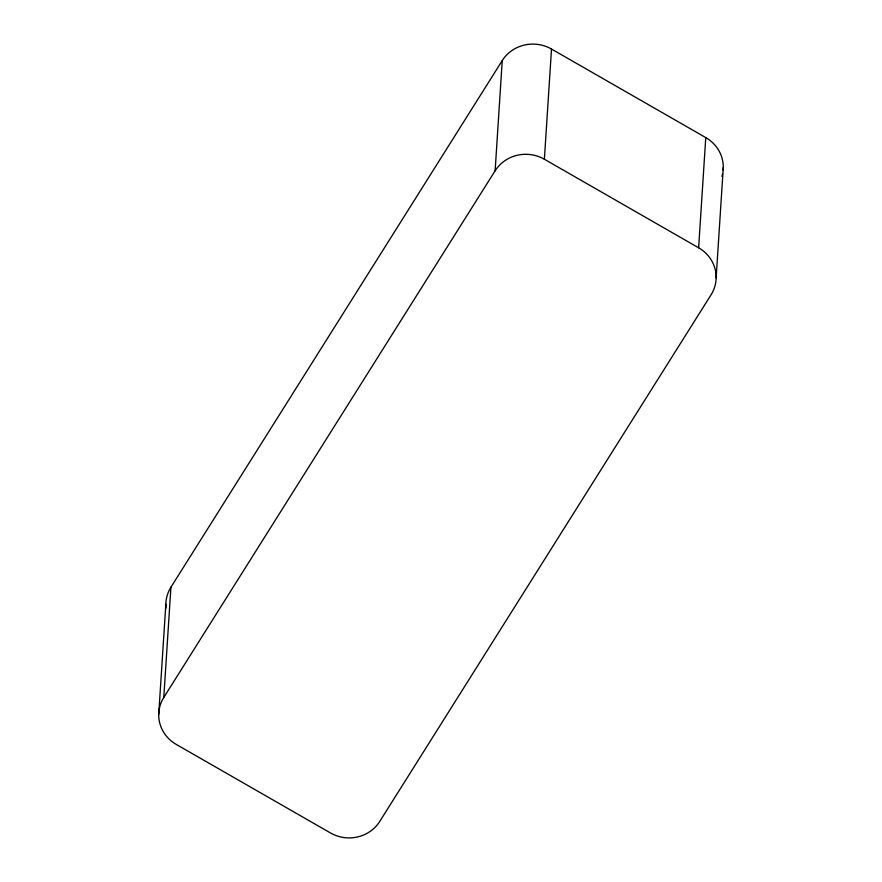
<?xml version="1.0" encoding="UTF-8"?>
<svg xmlns="http://www.w3.org/2000/svg" width="882" height="882" viewBox="0 0 882 882"><rect width="100%" height="100%" fill="white"/><g stroke="black" fill="none" stroke-linecap="round" stroke-linejoin="round"><path stroke-width="1.32" d="M158.716 714.442L165.849 604.236M705.765 137.592L698.632 247.798A35.93 34.189 3.7 0 1 711.079 294.775L379.756 821.418A35.93 34.189 3.7 0 1 330.496 832.961L176.235 744.408A35.93 34.189 3.7 0 1 163.787 697.442L170.921 587.225L502.244 60.582A35.93 34.189 3.7 0 1 551.504 49.039L705.765 137.592A35.93 34.189 3.7 0 1 723.141 170.105M163.787 697.442L495.122 170.799L502.244 60.582M698.632 247.798L544.381 159.245L551.504 49.039M716.151 277.764L723.284 167.558M495.122 170.799A35.93 34.189 3.7 0 1 544.381 159.245M722.556 173.908A35.93 34.189 3.7 0 1 721.917 176.378M166.014 608.062A35.93 34.189 3.7 0 1 170.921 587.225"/></g></svg>
